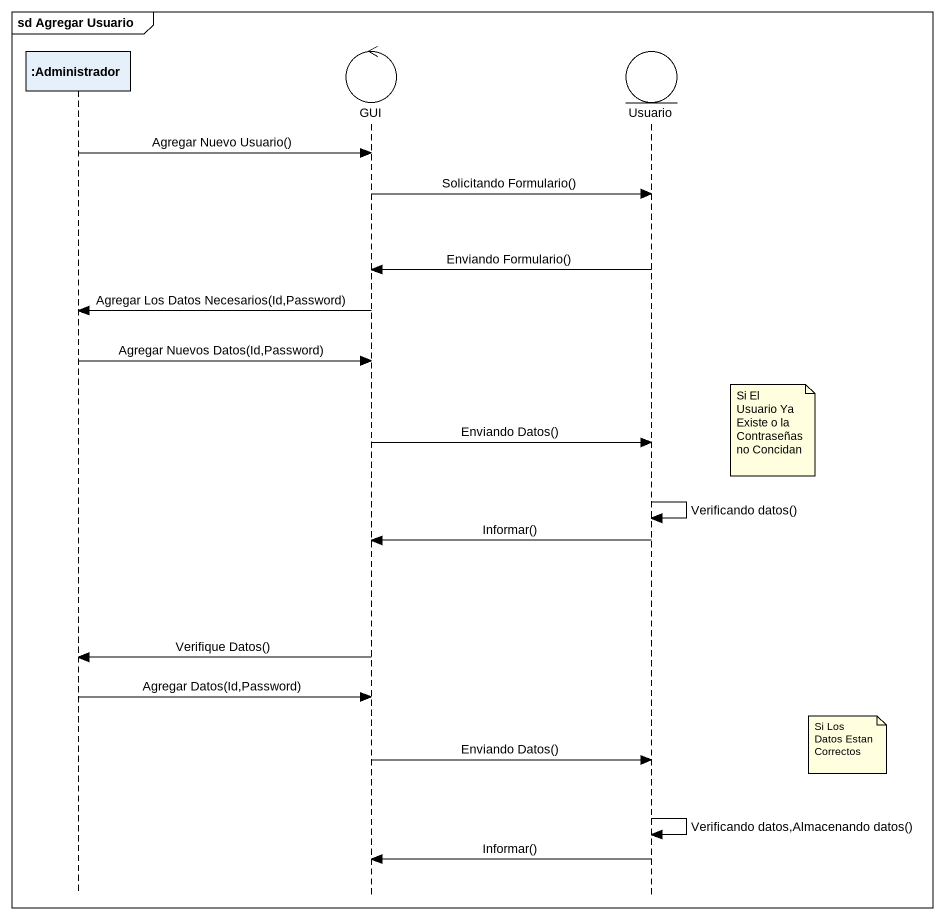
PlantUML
@startuml
mainframe sd Agregar Usuario
hide footbox
participant ":Administrador" as Administrador
control GUI
entity Usuario

Administrador -> GUI : Agregar Nuevo Usuario()
GUI -> Usuario : Solicitando Formulario()
Usuario -> GUI : Enviando Formulario()
GUI -> Administrador : Agregar Los Datos Necesarios(Id,Password)
Administrador -> GUI : Agregar Nuevos Datos(Id,Password)
note right of Usuario : Si El Usuario Ya Existe o la Contraseñas no Concidan
GUI -> Usuario : Enviando Datos()
Usuario -> Usuario : Verificando datos()
Usuario -> GUI : Informar()
GUI -> Administrador : Verifique Datos()
Administrador -> GUI : Agregar Datos(Id,Password)
note right of Usuario : Si Los Datos Estan Correctos
GUI -> Usuario : Enviando Datos()
Usuario -> Usuario : Verificando datos,Almacenando datos()
Usuario -> GUI : Informar()
@enduml
